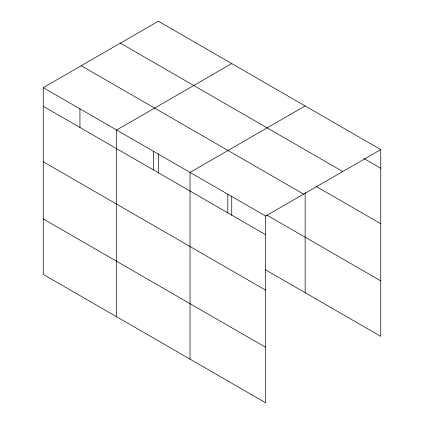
<?xml version="1.0" encoding="UTF-8"?>
<svg xmlns="http://www.w3.org/2000/svg" width="424" height="424" viewBox="0 0 424 424"><rect width="100%" height="100%" fill="white"/><g stroke="black" fill="none" stroke-linecap="round" stroke-linejoin="round"><path stroke-width="0.64" d="M43.248 87.657L265.647 216.06L265.647 402.8L43.248 274.397L43.248 87.657L158.353 21.2L380.752 149.603L380.752 336.343L265.572 269.844M231.743 63.574L116.637 130.03L116.637 316.77M305.137 105.947L190.032 172.404L190.032 359.144M265.647 216.06L380.752 149.603M364.142 158.65L380.752 168.243M120.368 43.131L342.767 171.535M316.023 186.343L380.752 223.713M81.233 65.725L303.632 194.128M266.723 215.032L380.752 280.868M43.248 106.292L265.647 234.695M43.248 161.767L265.647 290.17M43.248 218.922L265.647 347.325M305.137 192.538L305.137 292.687M231.743 196.164L231.743 215.312M227.842 194.229L227.842 212.869M158.353 153.79L158.353 172.939M153.334 151.214L153.334 169.854M79.94 108.841L79.94 127.481"/></g></svg>
